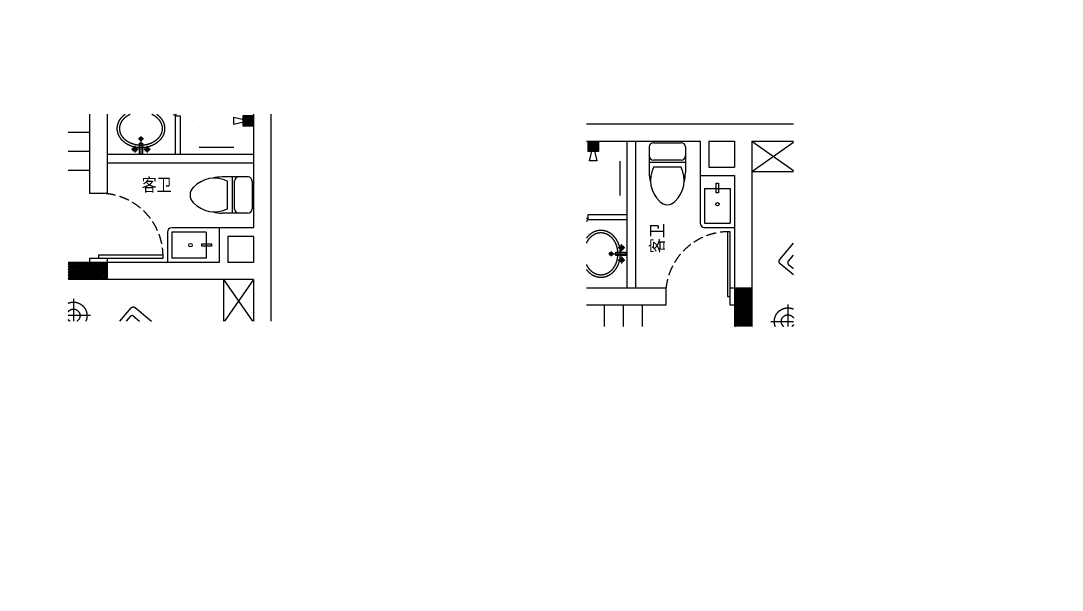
# Model space of a CAD drawing. Extents: x 468514 to 728049, y -74127 to 69080.
# Drawn here: x 620059 to 632141, y 10538 to 17138 of the extents above; entities that cross this region are included whole.
import ezdxf
from ezdxf.xclip import XClip

# ---------------------------------------------------------------- set-up
doc = ezdxf.new("R2010")
doc.units = 0
doc.header["$LTSCALE"] = 500
doc.header["$MEASUREMENT"] = 0
doc.header["$XCLIPFRAME"] = 0
doc.linetypes.add('2016_013_AOR_L23$0$PLAN B3.1$0${ Tapered Dash }', pattern=[10, 4, -1, 1.5, -1, 1.5, -1])
doc.linetypes.add('DASH', pattern=[0.35, 0.25, -0.1])
for name, color, linetype in [('Door 门', 107, 'Continuous'), ('E 立面标注尺寸', 9, 'Continuous'), ('P-Furniture 家具', 153, 'Continuous'), ('P-Make furniture 固定制作', 154, 'Continuous'), ('P-N wall 新建隔墙', 241, 'Continuous'), ('P-O wall 原始墙体', 245, 'Continuous'), ('P-Stair 楼梯（原建筑设备）', 159, 'Continuous'), ('P-Text  平面文字', 9, 'Continuous'), ('P-Ware 洁具', 153, 'Continuous')]:
    doc.layers.add(name, color=color, linetype=linetype)
doc.styles.add('PDC DIM', font='PMingLiU-ExtB.ttf', dxfattribs={"width": 0.85})

# ---------------------------------------------------------------- blocks, each defined once
blk = doc.blocks.new('A$C437E590E')
at = {"color": 8, "linetype": 'ByBlock'}
for p, q in [((202, 422), (202, 501)), ((275, 313), (275, 510)), ((347, 422), (347, 501)), ((243, 462), (164, 462)), ((275, 368), (275, 312)), ((306, 462), (386, 462)), ((247, 340), (303, 340))]:
    blk.add_line(p, q, dxfattribs=at)
at = {"linetype": 'ByBlock'}
for p, q in [((257, 393), (257, 514)), ((293, 514), (257, 514)), ((293, 514), (293, 393)), ((293, 393), (257, 393))]:
    blk.add_line(p, q, dxfattribs=at)
for centre, radius in [((204, 462), 25), ((346, 462), 25), ((204, 462), 17.9), ((346, 462), 17.9)]:
    blk.add_circle(centre, radius, dxfattribs=at)
at = {"color": 8, "linetype": 'ByBlock'}
for radius in [19.5, 11.9]:
    blk.add_circle((275, 340), radius, dxfattribs=at)
at = {"linetype": 'ByBlock'}
blk.add_ellipse((275, 222), major_axis=(-275, 0), ratio=0.809091, dxfattribs=at)
at = {"color": 8, "linetype": 'ByBlock'}
blk.add_ellipse((275, 222), major_axis=(-246, 0), ratio=0.786583, dxfattribs=at)
blk = doc.blocks.new('A$C17F62748')
at = {"linetype": 'ByBlock'}
for p, q in [((60, 50), (19, 227)), ((19, 227), (101, 227)), ((101, 227), (60, 50)), ((120, 0), (0, 120)), ((0, 0), (120, 120)), ((18, 102), (102, 102)), ((18, 90), (102, 90)), ((18, 78), (102, 78)), ((18, 66), (102, 66)), ((18, 54), (102, 54)), ((18, 42), (102, 42)), ((18, 30), (102, 30)), ((99, 28), (21, 28)), ((21, 28), (21, 0)), ((51, 59), (51, 28)), ((69, 59), (69, 28)), ((99, 0), (99, 28))]:
    blk.add_line(p, q, dxfattribs=at)
for points in [[(0, 120), (120, 120), (120, 0), (0, 0)], [(12, 108), (108, 108), (108, 12), (12, 12)], [(18, 102), (102, 102), (102, 18), (18, 18)]]:
    blk.add_lwpolyline(points, close=True, dxfattribs=at)
blk = doc.blocks.new('asdfsdafa3')
for p, q in [((201554, -49577), (201554, -49256)), ((201603, -49207), (201707, -49207)), ((201707, -49207), (201901, -49207)), ((201757, -49256), (201757, -49577)), ((201782, -49207), (201782, -49627)), ((201839, -49256), (201839, -49577)), ((201603, -49627), (201707, -49627)), ((201707, -49627), (201901, -49627))]:
    blk.add_line(p, q)
for centre, radius, start, end in [((201603, -49256), 49.5, 90, 180), ((201707, -49256), 49.5, 0, 90), ((201988, -49558), 337, 42.8306, 116.2777), ((201885, -49706), 500, 75.8795, 88.2029), ((202157, -49416), 116, 359.4502, 47.9126), ((201988, -49275), 337, 243.7223, 317.1694), ((202157, -49418), 116, 312.0874, 0.5498), ((201603, -49577), 49.5, 180, 270), ((201707, -49577), 49.5, 270, 0), ((201885, -49127), 500, 271.7971, 284.1205)]:
    blk.add_arc(centre, radius, start, end)
blk = doc.blocks.new('fffg')
blk.add_lwpolyline([(143, 670), (109, 670), (109, -130), (143, -130)], close=True)
at = {"color": 8, "linetype": 'DASH'}
blk.add_arc((123, -110), 780, 88.5421, 181.4579, dxfattribs=at)
blk = doc.blocks.new('A$C0AB02AF0')
at = {"layer": 'P-O wall 原始墙体'}
h = blk.add_hatch(dxfattribs=at)
h.set_pattern_fill('ANSI31', color=256, scale=100, style=0)
h.set_pattern_definition([(45, (-208763.564, 5386.939), (-8.8388348, 8.8388348), [])])
h.paths.add_polyline_path([(8252.1, 6096.3), (8052.1, 6096.3), (7352.1, 6096.3), (7352.1, 5896.3), (8152.1, 5896.3), (8252.1, 5896.3)])
at = {"layer": 'P-Furniture 家具', "linetype": 'ByBlock'}
for p, q in [((9042.1, 7796.3), (9452.1, 8206.3)), ((9042.1, 7796.3), (9042.1, 7346.3)), ((9042.1, 7796.3), (9102.1, 7796.3)), ((9102.1, 7796.3), (9102.1, 7346.3)), ((8952.1, 6446.3), (8952.1, 6096.3)), ((9552.1, 6496.3), (9002.1, 6496.3)), ((9002.1, 6446.3), (9002.1, 6146.3)), ((9402.1, 6446.3), (9002.1, 6446.3)), ((9402.1, 6446.3), (9402.1, 6146.3)), ((9402.1, 6146.3), (9002.1, 6146.3)), ((7862.5, 5674.9), (7862.5, 5282.2)), ((8058.8, 5478.5), (7666.1, 5478.5))]:
    blk.add_line(p, q, dxfattribs=at)
at = {"layer": 'P-Furniture 家具', "color": 8, "linetype": '2016_013_AOR_L23$0$PLAN B3.1$0${ Tapered Dash }'}
blk.add_line((9721.8, 7426.3), (9321.8, 7426.3), dxfattribs=at)
at = {"layer": 'P-Furniture 家具'}
for p, q in [((8523.9, 5472.1), (8465.9, 5403.2)), ((8523.9, 5472.1), (8465.9, 5403.2)), ((8555.6, 5474.8), (9046.9, 5060.8))]:
    blk.add_line(p, q, dxfattribs=at)
at = {"layer": 'P-Furniture 家具', "color": 8, "linetype": '2016_013_AOR_L23$0$PLAN B3.1$0${ Tapered Dash }', "const_width": 0.03}
blk.add_lwpolyline([(9321.8, 7346.3), (9721.8, 7346.3), (9721.8, 7646.3, 0.4142136), (9671.8, 7696.3), (9371.8, 7696.3, 0.4142136), (9321.8, 7646.3)], format="xyb", close=True, dxfattribs=at)
at = {"layer": 'P-Furniture 家具', "linetype": 'ByBlock'}
blk.add_lwpolyline([(9352.1, 6309.3), (9465.1, 6309.3), (9465.1, 6283.3), (9352.1, 6283.3)], close=True, dxfattribs=at)
at = {"layer": 'P-Furniture 家具'}
blk.add_lwpolyline([(8218.1, 5100.3), (8187.9, 5125.7, -0.4142136), (8185.2, 5157.4), (8531.6, 5568.5, -0.4142136), (8579.1, 5572.6), (9139.3, 5100.6, -0.1989124), (9151.2, 5077.7, -0.1989124), (9143.4, 5053.1), (8797, 4642, -0.4142136), (8765.3, 4639.3), (8739.5, 4661), (8564, 4452.6, -0.4142136), (8516.4, 4448.6), (8046.6, 4844.4, -0.4142136), (8042.5, 4892), (8218.1, 5100.3)], format="xyb", dxfattribs=at)
at = {"layer": 'P-Furniture 家具', "linetype": 'ByBlock'}
for centre, radius in [((9220.4, 6296.3), 20), ((7862.5, 5478.5), 157), ((7862.5, 5478.5), 76.4)]:
    blk.add_circle(centre, radius, dxfattribs=at)
for centre, radius, start, end in [((9452.1, 8256.3), 616.2, 200.45704, 228.28924), ((9002.1, 6446.3), 50, 90, 180)]:
    blk.add_arc(centre, radius, start, end, dxfattribs=at)
at = {"layer": 'P-Furniture 家具'}
blk.add_arc((8541.1, 5457.6), 22.5, 49.88568, 139.88568, dxfattribs=at)
blk.add_arc((8541.1, 5457.6), 22.5, 49.88568, 139.88568, dxfattribs=at)
at = {"layer": 'P-Make furniture 固定制作'}
for p, q in [((9602.1, 5896.3), (9602.1, 2396.3)), ((9602.1, 5896.3), (9952.1, 5396.3)), ((9952.1, 5896.3), (9602.1, 5396.3))]:
    blk.add_line(p, q, dxfattribs=at)
at = {"layer": 'P-N wall 新建隔墙'}
for p, q in [((9952.1, 7346.3), (8252.1, 7346.3)), ((9952.1, 7246.3), (8252.1, 7246.3))]:
    blk.add_line(p, q, dxfattribs=at)
at = {"layer": 'P-O wall 原始墙体'}
for p, q in [((8052.1, 6896.3), (8052.1, 8896.3)), ((8252.1, 8896.3), (8252.1, 6896.3)), ((9952.1, 8896.3), (9952.1, 6496.3)), ((10152.1, 8896.3), (10152.1, 6396.3)), ((8252.1, 6896.3), (8052.1, 6896.3)), ((9952.1, 6496.3), (9552.1, 6496.3)), ((9552.1, 6496.3), (9552.1, 6096.3)), ((9952.1, 6396.3), (9652.1, 6396.3)), ((9652.1, 6396.3), (9652.1, 6096.3)), ((9952.1, 6396.3), (9952.1, 6096.3)), ((10152.1, 6396.3), (10152.1, 5996.3)), ((8052.1, 6096.3), (7352.1, 6096.3)), ((8052.1, 6096.3), (8052.1, 6146.3)), ((8052.1, 6146.3), (8252.1, 6146.3)), ((8252.1, 6146.3), (8252.1, 6096.3)), ((9552.1, 6096.3), (8252.1, 6096.3)), ((8252.1, 6096.3), (8252.1, 5896.3)), ((9952.1, 6096.3), (9652.1, 6096.3)), ((10152.1, 5996.3), (10152.1, 2296.3)), ((8152.1, 5896.3), (7352.1, 5896.3)), ((9652.1, 5896.3), (8152.1, 5896.3)), ((9952.1, 5896.3), (9652.1, 5896.3)), ((9952.1, 5896.3), (9952.1, 2396.3))]:
    blk.add_line(p, q, dxfattribs=at)
blk.add_lwpolyline([(8252.1, 6096.3), (8052.1, 6096.3)], dxfattribs=at)
at = {"layer": 'P-Stair 楼梯（原建筑设备）'}
for p, q in [((7252.1, 7606.3), (8052.1, 7606.3)), ((7252.1, 7386.3), (8052.1, 7386.3)), ((7252.1, 7166.3), (8052.1, 7166.3))]:
    blk.add_line(p, q, dxfattribs=at)
at = {"layer": 'Door 门', "xscale": 0.9375, "yscale": 0.9375, "zscale": 0.9375, "rotation": 269.9999999999999}
blk.add_blockref('fffg', (8274.1, 6280.4), dxfattribs=at)
at = {"layer": 'P-Furniture 家具', "linetype": 'ByBlock', "rotation": 180.0000000032198}
blk.add_blockref('asdfsdafa3', (211488.1, -42539.3), dxfattribs=at)
at = {"layer": 'P-Ware 洁具', "color": 1, "linetype": 'ByBlock', "rotation": 179.9999999999999}
blk.add_blockref('A$C437E590E', (8920.8, 7869.4), dxfattribs=at)
at = {"layer": 'P-Ware 洁具', "linetype": 'ByBlock', "rotation": 90.00000000000001}
blk.add_blockref('A$C17F62748', (9952.1, 7677.2), dxfattribs=at)
at = {"layer": 'P-Text  平面文字', "insert": (8654.2, 7071.7), "char_height": 150, "attachment_point": 1, "style": 'PDC DIM'}
blk.add_mtext_dynamic_manual_height_columns('客卫', width=893.426, gutter_width=1750, heights=[0], dxfattribs=at)

msp = doc.modelspace()

# ---------------------------------------------------------------- block references
at = {"layer": 'E 立面标注尺寸'}
ref = msp.add_blockref('A$C0AB02AF0', (634437, 5791.4), dxfattribs=dict(at, rotation=90))
XClip(ref).set_block_clipping_path([(7802.1240428119, 5413.0128121391), (10471.6240428119, 7814.0128121391)])
ref = msp.add_blockref('A$C0AB02AF0', (612807.4, 8242), dxfattribs=at)
XClip(ref).set_block_clipping_path([(7802.1240428119, 5413.0128121391), (10471.6240428119, 7814.0128121391)])

doc.saveas('drawing.dxf')
